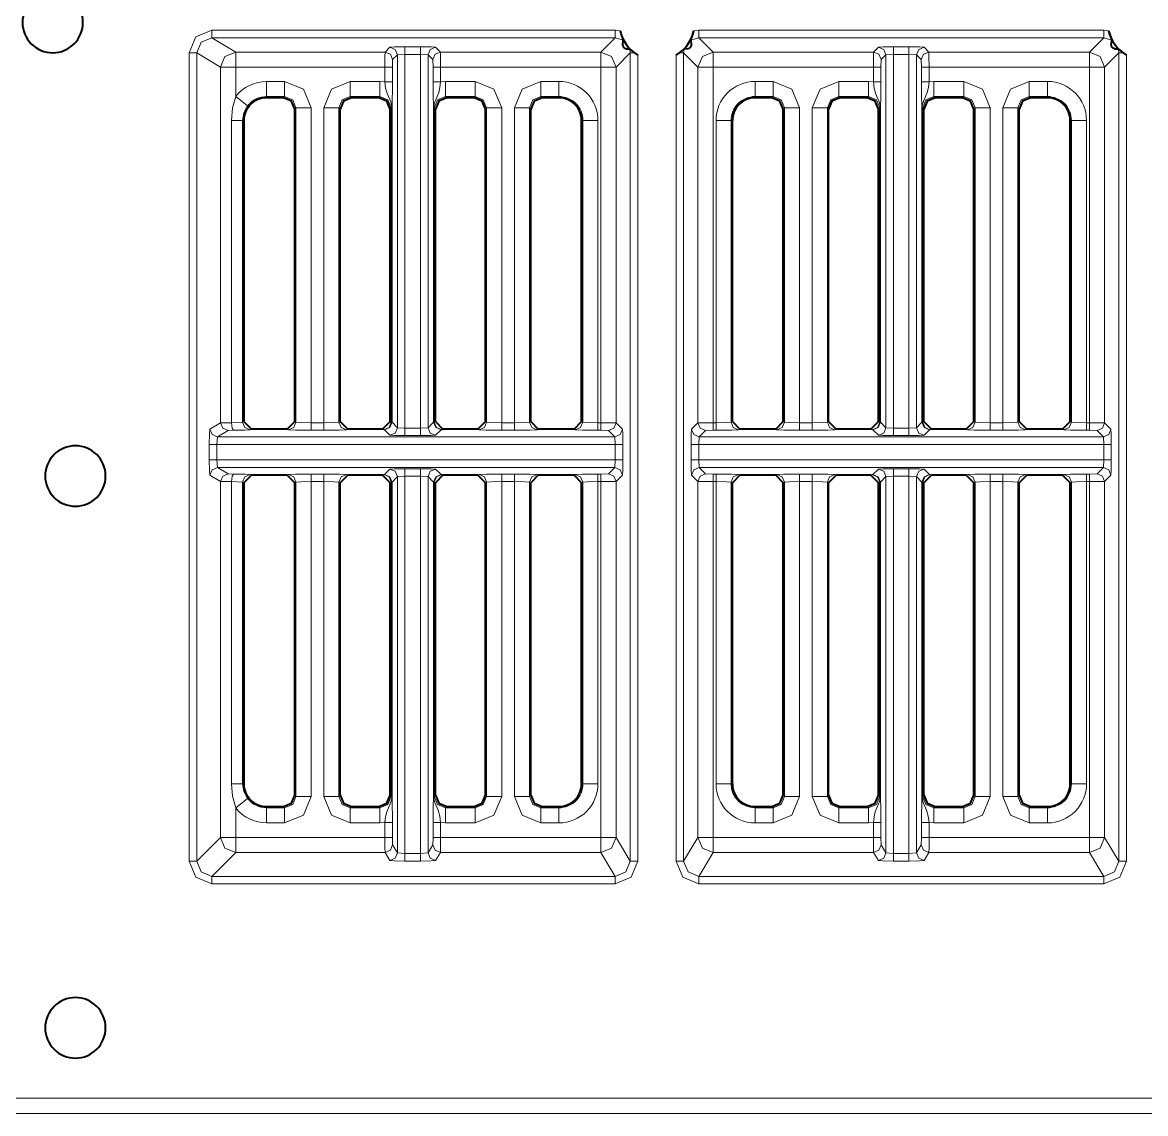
# Model space of a CAD drawing. Header units: millimetres. Extents: x 0 to 2941, y -405 to 1422.
# Drawn here: x 836.1 to 910.3, y 126 to 198.2 of the extents above; entities that cross this region are included whole.
import ezdxf

# ---------------------------------------------------------------- set-up
doc = ezdxf.new("R2010")
doc.units = ezdxf.units.MM
doc.layers.add('FINE', color=9, linetype='Continuous')
doc.layers.add('OUTLINE', color=7, linetype='Continuous')

msp = doc.modelspace()

# ---------------------------------------------------------------- linework, layer by layer
at = {"layer": 'FINE', "lineweight": 9}
for p, q in [((848.589, 197.678), (875.254, 197.678)), ((875.254, 197.678), (875.577, 197.642)), ((880.456, 197.642), (880.779, 197.678)), ((880.779, 197.678), (907.554, 197.678)), ((907.554, 197.678), (907.877, 197.642)), ((848.589, 197.178), (850.163, 196.234)), ((875.793, 197.02), (875.254, 197.178)), ((880.779, 197.178), (880.24, 197.02)), ((908.093, 197.02), (907.554, 197.178)), ((847.089, 142.71), (847.089, 196.179)), ((847.589, 196.179), (847.589, 142.71)), ((849.163, 195.234), (847.589, 196.179)), ((850.163, 196.234), (860.041, 196.234)), ((860.041, 196.234), (860.356, 196.549)), ((861.356, 196.075), (860.856, 196.049)), ((861.356, 196.575), (862.382, 196.575)), ((861.356, 196.075), (861.356, 171.36)), ((862.382, 196.075), (861.356, 196.075)), ((862.382, 171.36), (862.382, 196.075)), ((862.882, 196.049), (862.382, 196.075)), ((876.254, 196.178), (875.31, 195.234)), ((876.254, 196.178), (876.221, 196.433)), ((876.254, 142.712), (876.254, 196.178)), ((879.28, 142.712), (879.28, 196.033)), ((879.813, 196.433), (879.779, 196.178)), ((879.779, 196.178), (879.779, 142.712)), ((880.723, 195.234), (879.779, 196.178)), ((881.723, 196.234), (892.336, 196.234)), ((892.336, 196.234), (892.651, 196.549)), ((893.151, 196.049), (892.836, 195.734)), ((893.651, 196.075), (893.151, 196.049)), ((893.151, 171.385), (893.151, 196.049)), ((893.651, 196.575), (894.677, 196.575)), ((893.651, 196.075), (893.651, 171.36)), ((894.677, 196.075), (893.651, 196.075)), ((894.677, 171.36), (894.677, 196.075)), ((895.176, 196.049), (894.677, 196.075)), ((895.176, 196.049), (895.176, 171.385)), ((895.492, 195.734), (895.176, 196.049)), ((908.554, 196.178), (907.61, 195.234)), ((908.554, 196.178), (908.521, 196.433)), ((908.554, 142.712), (908.554, 196.178)), ((909.053, 196.033), (909.053, 142.712)), ((860.541, 195.734), (860.528, 195.234)), ((892.836, 195.734), (892.823, 195.234)), ((895.504, 195.234), (895.492, 195.734)), ((860.528, 195.234), (860.528, 194.258)), ((863.21, 194.258), (863.21, 195.234)), ((874.31, 195.234), (863.709, 195.234)), ((863.709, 195.234), (863.709, 194.258)), ((874.31, 171.714), (874.31, 195.234)), ((875.31, 195.234), (875.31, 171.701)), ((881.723, 195.234), (881.723, 171.714)), ((892.323, 195.234), (881.723, 195.234)), ((892.323, 194.258), (892.323, 195.234)), ((892.823, 195.234), (892.823, 194.258)), ((895.504, 194.258), (895.504, 195.234)), ((907.61, 195.234), (907.61, 171.701)), ((852.204, 194.289), (853.401, 194.289)), ((857.736, 194.289), (859.701, 194.289)), ((859.701, 194.289), (860.028, 194.258)), ((863.709, 194.258), (864.036, 194.289)), ((864.036, 194.289), (866.001, 194.289)), ((870.336, 194.289), (871.535, 194.289)), ((884.499, 194.289), (885.696, 194.289)), ((890.031, 194.289), (891.996, 194.289)), ((891.996, 194.289), (892.323, 194.258)), ((896.004, 194.258), (896.331, 194.289)), ((902.631, 194.289), (903.835, 194.289)), ((852.204, 193.29), (852.204, 193.208)), ((859.701, 193.29), (857.736, 193.29)), ((857.736, 193.29), (857.818, 193.208)), ((859.62, 193.208), (859.701, 193.29)), ((864.036, 193.29), (864.118, 193.208)), ((866.001, 193.29), (864.036, 193.29)), ((865.92, 193.208), (866.001, 193.29)), ((870.336, 193.29), (870.418, 193.208)), ((890.031, 193.29), (890.113, 193.208)), ((891.996, 193.29), (890.031, 193.29)), ((891.915, 193.208), (891.996, 193.29)), ((898.296, 193.29), (896.331, 193.29)), ((896.331, 193.29), (896.412, 193.208)), ((898.215, 193.208), (898.296, 193.29)), ((903.835, 193.29), (902.631, 193.29)), ((902.631, 193.29), (902.712, 193.208)), ((903.835, 193.208), (903.835, 193.29)), ((854.15, 192.541), (854.069, 192.46)), ((854.15, 171.751), (854.15, 192.541)), ((855.989, 171.714), (855.989, 192.541)), ((856.987, 192.541), (856.987, 171.751)), ((857.069, 192.46), (856.987, 192.541)), ((860.45, 192.541), (860.369, 192.46)), ((860.45, 171.751), (860.45, 192.541)), ((860.482, 171.743), (860.482, 192.541)), ((863.255, 192.541), (863.255, 171.743)), ((863.287, 192.541), (863.287, 171.751)), ((863.369, 192.46), (863.287, 192.541)), ((867.749, 192.541), (867.749, 171.714)), ((868.589, 171.714), (868.589, 192.541)), ((869.669, 192.46), (869.588, 192.541)), ((886.445, 192.541), (886.364, 192.46)), ((886.445, 171.751), (886.445, 192.541)), ((887.444, 192.541), (887.444, 171.714)), ((889.364, 192.46), (889.282, 192.541)), ((892.777, 171.743), (892.777, 192.541)), ((892.794, 192.541), (892.794, 171.743)), ((895.55, 192.541), (895.55, 171.743)), ((895.664, 192.46), (895.582, 192.541)), ((899.045, 192.541), (898.964, 192.46)), ((900.043, 192.541), (900.043, 171.714)), ((901.882, 192.541), (901.882, 171.751)), ((901.964, 192.46), (901.882, 192.541)), ((849.891, 171.713), (849.891, 191.708)), ((850.619, 191.708), (850.619, 171.749)), ((850.704, 191.708), (850.619, 191.708)), ((873.116, 191.708), (873.035, 191.708)), ((873.116, 171.751), (873.116, 191.708)), ((874.115, 191.708), (874.115, 171.714)), ((881.919, 171.714), (881.919, 191.708)), ((882.917, 191.708), (882.917, 171.751)), ((882.999, 191.708), (882.917, 191.708)), ((905.416, 191.708), (905.335, 191.708)), ((905.416, 171.751), (905.416, 191.708)), ((849.163, 171.701), (849.891, 171.713)), ((849.891, 171.713), (850.619, 171.749)), ((850.619, 171.749), (850.704, 171.791)), ((854.069, 171.791), (854.15, 171.751)), ((856.987, 171.751), (857.069, 171.791)), ((860.369, 171.791), (860.45, 171.751)), ((860.45, 171.751), (860.482, 171.743)), ((863.255, 171.743), (863.287, 171.751)), ((863.287, 171.751), (863.369, 171.791)), ((867.749, 171.714), (868.589, 171.714)), ((873.035, 171.791), (873.116, 171.751)), ((874.115, 171.714), (874.31, 171.714)), ((875.31, 171.701), (875.73, 171.281)), ((881.723, 171.714), (881.919, 171.714)), ((882.917, 171.751), (882.999, 171.791)), ((886.364, 171.791), (886.445, 171.751)), ((887.444, 171.714), (888.284, 171.714)), ((892.745, 171.751), (892.777, 171.743)), ((892.794, 171.743), (893.151, 171.385)), ((895.55, 171.743), (895.582, 171.751)), ((901.882, 171.751), (901.964, 171.791)), ((905.335, 171.791), (905.416, 171.751)), ((907.61, 171.701), (908.03, 171.281)), ((848.962, 170.781), (848.92, 170.281)), ((849.663, 171.201), (848.962, 170.781)), ((850.027, 171.213), (849.663, 171.201)), ((853.651, 171.251), (853.569, 171.292)), ((855.989, 171.214), (855.149, 171.214)), ((857.569, 171.292), (857.487, 171.251)), ((859.951, 171.251), (859.869, 171.292)), ((859.999, 171.243), (859.951, 171.251)), ((860.856, 171.385), (861.356, 171.36)), ((861.356, 171.36), (862.382, 171.36)), ((862.382, 170.86), (861.356, 170.86)), ((862.382, 171.36), (862.882, 171.385)), ((863.739, 171.243), (863.381, 170.886)), ((863.787, 171.251), (863.739, 171.243)), ((863.869, 171.292), (863.787, 171.251)), ((866.251, 171.251), (866.169, 171.292)), ((868.589, 171.214), (867.749, 171.214)), ((870.169, 171.292), (870.087, 171.251)), ((872.617, 171.251), (872.535, 171.292)), ((874.31, 171.214), (874.115, 171.214)), ((874.81, 171.201), (874.31, 171.214)), ((875.255, 170.281), (875.23, 170.781)), ((880.803, 170.781), (880.778, 170.281)), ((881.723, 171.214), (881.223, 171.201)), ((881.919, 171.214), (881.723, 171.214)), ((883.498, 171.292), (883.416, 171.251)), ((885.946, 171.251), (885.864, 171.292)), ((888.284, 171.214), (887.444, 171.214)), ((889.864, 171.292), (889.781, 171.251)), ((892.246, 171.251), (892.164, 171.292)), ((892.294, 171.243), (892.246, 171.251)), ((892.651, 170.886), (892.294, 171.243)), ((893.151, 171.385), (893.651, 171.36)), ((893.651, 171.36), (894.677, 171.36)), ((894.677, 170.86), (893.651, 170.86)), ((894.677, 171.36), (895.176, 171.385)), ((896.033, 171.243), (895.676, 170.886)), ((896.082, 171.251), (896.033, 171.243)), ((896.164, 171.292), (896.082, 171.251)), ((898.546, 171.251), (898.463, 171.292)), ((900.884, 171.214), (900.043, 171.214)), ((902.464, 171.292), (902.381, 171.251)), ((904.917, 171.251), (904.835, 171.292)), ((906.61, 171.214), (906.415, 171.214)), ((907.11, 171.201), (906.61, 171.214)), ((907.556, 170.281), (907.53, 170.781)), ((848.42, 169.255), (848.42, 170.281)), ((875.755, 170.281), (875.755, 169.255)), ((880.278, 169.255), (880.278, 170.281)), ((907.556, 170.281), (880.778, 170.281)), ((880.778, 170.281), (880.778, 169.255)), ((907.556, 169.255), (907.556, 170.281)), ((908.055, 170.281), (908.055, 169.255)), ((848.92, 169.255), (848.962, 168.755)), ((848.962, 168.755), (849.663, 168.335)), ((875.23, 168.755), (848.962, 168.755)), ((859.999, 168.293), (860.356, 168.651)), ((861.356, 168.676), (862.382, 168.676)), ((863.381, 168.651), (863.739, 168.293)), ((874.81, 168.335), (875.23, 168.755)), ((875.23, 168.755), (875.255, 169.255)), ((880.778, 169.255), (907.556, 169.255)), ((880.778, 169.255), (880.803, 168.755)), ((907.53, 168.755), (880.803, 168.755)), ((880.803, 168.755), (881.223, 168.335)), ((892.294, 168.293), (892.651, 168.651)), ((907.11, 168.335), (907.53, 168.755)), ((907.53, 168.755), (907.556, 169.255)), ((849.163, 167.835), (848.463, 168.256)), ((849.891, 167.823), (849.163, 167.835)), ((849.163, 144.285), (849.163, 167.835)), ((849.663, 168.335), (850.027, 168.323)), ((850.619, 167.788), (849.891, 167.823)), ((849.891, 147.828), (849.891, 167.823)), ((851.118, 168.287), (851.204, 168.244)), ((853.569, 168.244), (853.651, 168.285)), ((855.149, 168.323), (855.989, 168.323)), ((855.989, 167.823), (855.149, 167.823)), ((855.149, 167.823), (855.149, 146.995)), ((855.989, 146.995), (855.989, 167.823)), ((857.487, 168.285), (857.569, 168.244)), ((859.869, 168.244), (859.951, 168.285)), ((859.951, 168.285), (859.999, 168.293)), ((861.356, 168.176), (860.856, 168.151)), ((862.882, 168.151), (862.382, 168.176)), ((863.239, 167.794), (862.882, 168.151)), ((862.882, 168.151), (862.882, 143.259)), ((863.739, 168.293), (863.787, 168.285)), ((863.787, 168.285), (863.869, 168.244)), ((866.169, 168.244), (866.251, 168.285)), ((868.589, 167.823), (867.749, 167.823)), ((867.749, 167.823), (867.749, 146.995)), ((868.589, 146.995), (868.589, 167.823)), ((874.115, 167.823), (874.115, 147.828)), ((874.31, 168.323), (874.81, 168.335)), ((875.73, 168.256), (875.31, 167.835)), ((875.31, 167.835), (875.31, 144.285)), ((880.723, 167.835), (880.303, 168.256)), ((880.723, 144.285), (880.723, 167.835)), ((881.223, 168.335), (881.723, 168.323)), ((881.723, 168.323), (881.919, 168.323)), ((881.919, 167.823), (881.723, 167.823)), ((881.723, 167.823), (881.723, 144.285)), ((881.919, 147.828), (881.919, 167.823)), ((883.416, 168.285), (883.498, 168.244)), ((885.864, 168.244), (885.946, 168.285)), ((887.444, 168.323), (888.284, 168.323)), ((887.444, 167.823), (887.444, 146.995)), ((888.284, 167.823), (887.444, 167.823)), ((888.284, 146.995), (888.284, 167.823)), ((889.781, 168.285), (889.864, 168.244)), ((892.164, 168.244), (892.246, 168.285)), ((892.246, 168.285), (892.294, 168.293)), ((893.651, 168.176), (893.151, 168.151)), ((893.651, 168.176), (893.651, 143.217)), ((895.176, 168.151), (894.677, 168.176)), ((895.533, 167.794), (895.176, 168.151)), ((896.033, 168.293), (896.082, 168.285)), ((896.082, 168.285), (896.164, 168.244)), ((898.463, 168.244), (898.546, 168.285)), ((900.043, 168.323), (900.884, 168.323)), ((900.043, 167.823), (900.043, 146.995)), ((900.884, 167.823), (900.043, 167.823)), ((900.884, 146.995), (900.884, 167.823)), ((902.381, 168.285), (902.464, 168.244)), ((904.835, 168.244), (904.917, 168.285)), ((906.415, 168.323), (906.61, 168.323)), ((906.415, 167.823), (906.415, 147.828)), ((906.61, 167.823), (906.415, 167.823)), ((906.61, 168.323), (907.11, 168.335)), ((906.61, 144.285), (906.61, 167.823)), ((908.03, 168.256), (907.61, 167.835)), ((907.61, 167.835), (907.61, 144.285)), ((850.619, 167.788), (850.619, 147.828)), ((850.704, 167.745), (850.619, 167.788)), ((860.45, 167.785), (860.369, 167.745)), ((860.482, 167.794), (860.45, 167.785)), ((860.482, 146.995), (860.482, 167.794)), ((863.239, 146.995), (863.239, 167.794)), ((866.75, 167.785), (866.669, 167.745)), ((866.75, 146.995), (866.75, 167.785)), ((873.116, 167.785), (873.035, 167.745)), ((873.116, 147.828), (873.116, 167.785)), ((882.917, 167.785), (882.917, 147.828)), ((882.999, 167.745), (882.917, 167.785)), ((886.445, 167.785), (886.364, 167.745)), ((886.445, 146.995), (886.445, 167.785)), ((889.364, 167.745), (889.282, 167.785)), ((889.282, 167.785), (889.282, 146.995)), ((892.745, 167.785), (892.664, 167.745)), ((892.777, 167.794), (892.745, 167.785)), ((892.745, 146.995), (892.745, 167.785)), ((892.777, 146.995), (892.777, 167.794)), ((892.794, 167.794), (892.794, 146.995)), ((895.533, 146.995), (895.533, 167.794)), ((895.55, 167.794), (895.55, 146.995)), ((895.582, 167.785), (895.55, 167.794)), ((905.416, 167.785), (905.335, 167.745)), ((905.416, 147.828), (905.416, 167.785)), ((850.619, 147.828), (850.704, 147.828)), ((873.035, 147.828), (873.116, 147.828)), ((882.917, 147.828), (882.999, 147.828)), ((905.335, 147.828), (905.416, 147.828)), ((854.069, 147.077), (854.15, 146.995)), ((863.287, 146.995), (863.369, 147.077)), ((866.669, 147.077), (866.75, 146.995)), ((869.588, 146.995), (869.669, 147.077)), ((886.364, 147.077), (886.445, 146.995)), ((889.282, 146.995), (889.364, 147.077)), ((892.664, 147.077), (892.745, 146.995)), ((895.582, 146.995), (895.664, 147.077)), ((898.964, 147.077), (899.045, 146.995)), ((852.204, 146.328), (852.204, 146.246)), ((853.401, 146.246), (853.32, 146.328)), ((871.535, 146.246), (871.535, 146.328)), ((890.113, 146.328), (890.031, 146.246)), ((891.996, 146.246), (891.915, 146.328)), ((896.412, 146.328), (896.331, 146.246)), ((898.296, 146.246), (898.215, 146.328)), ((903.835, 146.246), (903.835, 146.328)), ((852.204, 146.246), (853.401, 146.246)), ((890.031, 146.246), (891.996, 146.246)), ((896.331, 146.246), (898.296, 146.246)), ((853.401, 145.248), (852.204, 145.248)), ((859.701, 145.248), (857.736, 145.248)), ((860.028, 145.278), (859.701, 145.248)), ((860.528, 145.278), (860.528, 144.285)), ((863.21, 144.285), (863.21, 145.278)), ((863.709, 145.278), (863.709, 144.285)), ((864.036, 145.248), (863.709, 145.278)), ((866.001, 145.248), (864.036, 145.248)), ((871.535, 145.248), (870.336, 145.248)), ((885.696, 145.248), (884.499, 145.248)), ((891.996, 145.248), (890.031, 145.248)), ((892.323, 145.278), (891.996, 145.248)), ((892.823, 145.278), (892.823, 144.285)), ((895.504, 144.285), (895.504, 145.278)), ((896.331, 145.248), (896.004, 145.278)), ((898.296, 145.248), (896.331, 145.248)), ((903.835, 145.248), (902.631, 145.248)), ((847.589, 142.71), (849.163, 144.285)), ((860.528, 144.285), (860.541, 143.786)), ((863.197, 143.786), (863.21, 144.285)), ((863.709, 144.285), (874.31, 144.285)), ((875.31, 144.285), (876.254, 142.712)), ((879.779, 142.712), (880.723, 144.285)), ((892.823, 144.285), (892.835, 143.786)), ((895.492, 143.786), (895.504, 144.285)), ((907.61, 144.285), (908.554, 142.712)), ((860.541, 143.786), (860.856, 143.259)), ((862.882, 143.259), (863.197, 143.786)), ((892.835, 143.786), (893.151, 143.259)), ((850.163, 143.286), (848.588, 141.711)), ((860.041, 143.286), (850.163, 143.286)), ((860.356, 142.76), (860.041, 143.286)), ((860.856, 143.259), (861.356, 143.217)), ((862.382, 142.717), (861.356, 142.717)), ((875.255, 141.711), (874.31, 143.286)), ((881.723, 143.286), (880.779, 141.711)), ((892.335, 143.286), (881.723, 143.286)), ((892.651, 142.76), (892.335, 143.286)), ((893.151, 143.259), (893.651, 143.217)), ((893.651, 143.217), (894.677, 143.217)), ((894.677, 142.717), (893.651, 142.717)), ((894.677, 143.217), (895.176, 143.259)), ((895.992, 143.286), (895.676, 142.76)), ((906.61, 143.286), (895.992, 143.286)), ((907.555, 141.711), (906.61, 143.286)), ((848.588, 141.711), (875.255, 141.711)), ((875.255, 141.212), (848.588, 141.212)), ((880.779, 141.711), (907.555, 141.711)), ((907.555, 141.212), (880.779, 141.212)), ((711.593, 127.031), (1261.567, 127.031))]:
    msp.add_line(p, q, dxfattribs=at)
for points in [[(847.089, 196.179), (847.529, 197.239), (848.589, 197.678)], [(848.589, 197.678), (848.589, 197.329), (848.589, 197.178)], [(875.254, 197.678), (875.254, 197.329), (875.254, 197.178)], [(880.779, 197.178), (880.779, 197.329), (880.779, 197.678)], [(907.554, 197.178), (907.554, 197.329), (907.554, 197.678)], [(848.589, 197.178), (847.882, 196.885), (847.589, 196.179)], [(874.31, 196.234), (875.254, 197.178), (848.589, 197.178)], [(895.676, 196.549), (895.991, 196.234), (906.61, 196.234), (907.554, 197.178), (880.779, 197.178), (881.723, 196.234)], [(847.089, 196.179), (847.435, 196.179), (847.589, 196.179)], [(849.163, 195.234), (849.457, 195.941), (850.163, 196.234)], [(850.163, 196.234), (850.163, 195.932), (850.163, 195.234)], [(860.028, 195.234), (860.032, 195.932), (860.041, 196.234)], [(860.541, 195.734), (860.394, 196.087), (860.041, 196.234)], [(860.356, 196.549), (860.658, 196.567), (861.356, 196.575)], [(860.856, 196.049), (860.71, 196.403), (860.356, 196.549)], [(860.499, 192.541), (860.499, 171.743), (860.856, 171.385), (860.856, 196.049), (860.541, 195.734)], [(861.356, 196.075), (861.356, 196.424), (861.356, 196.575)], [(862.382, 196.075), (862.382, 196.424), (862.382, 196.575)], [(862.382, 196.575), (863.08, 196.567), (863.381, 196.549)], [(862.882, 196.049), (863.028, 196.403), (863.381, 196.549)], [(862.882, 196.049), (862.882, 171.385), (863.239, 171.743), (863.239, 192.541)], [(863.21, 195.234), (863.197, 195.734), (862.882, 196.049)], [(863.197, 195.734), (863.343, 196.087), (863.697, 196.234)], [(863.381, 196.549), (863.697, 196.234), (874.31, 196.234)], [(863.697, 196.234), (863.706, 195.932), (863.709, 195.234)], [(874.31, 196.234), (874.31, 195.932), (874.31, 195.234)], [(874.31, 196.234), (875.017, 195.941), (875.31, 195.234)], [(876.753, 196.033), (876.753, 142.712), (876.315, 141.651), (875.255, 141.212)], [(876.254, 196.178), (876.332, 196.178), (876.531, 196.178)], [(879.502, 196.178), (879.701, 196.178), (879.779, 196.178)], [(880.723, 195.234), (881.016, 195.941), (881.723, 196.234)], [(881.723, 195.234), (881.723, 195.932), (881.723, 196.234)], [(892.323, 195.234), (892.327, 195.932), (892.336, 196.234)], [(892.836, 195.734), (892.689, 196.087), (892.336, 196.234)], [(892.651, 196.549), (892.953, 196.567), (893.651, 196.575)], [(893.151, 196.049), (893.004, 196.403), (892.651, 196.549)], [(893.651, 196.075), (893.651, 196.424), (893.651, 196.575)], [(894.677, 196.075), (894.677, 196.424), (894.677, 196.575)], [(894.677, 196.575), (895.374, 196.567), (895.676, 196.549)], [(895.176, 196.049), (895.323, 196.403), (895.676, 196.549)], [(895.492, 195.734), (895.638, 196.087), (895.991, 196.234)], [(895.991, 196.234), (896, 195.932), (896.004, 195.234)], [(906.61, 196.234), (907.317, 195.941), (907.61, 195.234)], [(906.61, 195.234), (906.61, 195.932), (906.61, 196.234)], [(908.554, 196.178), (908.632, 196.178), (908.831, 196.178)], [(848.463, 171.281), (849.163, 171.701), (849.163, 195.234)], [(849.163, 195.234), (849.471, 195.234), (850.163, 195.234)], [(860.028, 194.258), (860.028, 195.234), (850.163, 195.234), (850.163, 193.286)], [(860.528, 195.234), (860.377, 195.234), (860.028, 195.234)], [(863.21, 195.234), (863.361, 195.234), (863.709, 195.234)], [(874.31, 195.234), (875.008, 195.234), (875.31, 195.234)], [(880.303, 171.281), (880.723, 171.701), (880.723, 195.234)], [(880.723, 195.234), (881.025, 195.234), (881.723, 195.234)], [(892.823, 195.234), (892.672, 195.234), (892.323, 195.234)], [(895.504, 195.234), (895.655, 195.234), (896.004, 195.234)], [(906.61, 195.234), (896.004, 195.234), (896.004, 194.258)], [(906.415, 191.708), (906.415, 171.714), (906.61, 171.714), (906.61, 195.234)], [(906.61, 195.234), (907.308, 195.234), (907.61, 195.234)], [(852.204, 194.289), (852.204, 193.6), (852.204, 193.29)], [(853.401, 193.29), (853.401, 193.6), (853.401, 194.289)], [(853.401, 194.289), (854.637, 193.777), (855.149, 192.541)], [(855.989, 192.541), (856.5, 193.777), (857.736, 194.289)], [(857.736, 194.289), (857.736, 193.6), (857.736, 193.29)], [(859.701, 194.289), (859.701, 193.6), (859.701, 193.29)], [(860.528, 194.258), (860.377, 194.258), (860.028, 194.258)], [(860.482, 192.541), (860.48, 192.611), (860.471, 192.698), (860.411, 192.937), (860.19, 193.437), (860.078, 193.851), (860.028, 194.258)], [(860.528, 194.258), (860.525, 193.666), (860.516, 193.118), (860.503, 192.71), (860.5, 192.602), (860.499, 192.568), (860.499, 192.541)], [(863.21, 194.258), (863.361, 194.258), (863.709, 194.258)], [(863.239, 192.541), (863.239, 192.554), (863.238, 192.581), (863.237, 192.64), (863.236, 192.689), (863.233, 192.763), (863.219, 193.257), (863.212, 193.728), (863.21, 194.258)], [(863.709, 194.258), (863.666, 193.894), (863.589, 193.551), (863.364, 193.033), (863.313, 192.896), (863.284, 192.789), (863.26, 192.644), (863.256, 192.574), (863.255, 192.541)], [(864.036, 194.289), (864.036, 193.6), (864.036, 193.29)], [(866.001, 194.289), (866.001, 193.6), (866.001, 193.29)], [(866.001, 194.289), (867.237, 193.777), (867.749, 192.541)], [(868.589, 192.541), (869.1, 193.777), (870.336, 194.289)], [(870.336, 193.29), (870.336, 193.6), (870.336, 194.289)], [(871.535, 193.29), (871.535, 193.6), (871.535, 194.289)], [(884.499, 193.29), (884.499, 193.6), (884.499, 194.289)], [(885.696, 194.289), (885.696, 193.6), (885.696, 193.29)], [(885.696, 194.289), (886.932, 193.777), (887.444, 192.541)], [(888.284, 171.714), (888.284, 192.541), (888.795, 193.777), (890.031, 194.289)], [(890.031, 194.289), (890.031, 193.6), (890.031, 193.29)], [(891.996, 194.289), (891.996, 193.6), (891.996, 193.29)], [(892.823, 194.258), (892.672, 194.258), (892.323, 194.258)], [(892.777, 192.541), (892.775, 192.611), (892.766, 192.698), (892.706, 192.937), (892.484, 193.437), (892.373, 193.851), (892.323, 194.258)], [(892.823, 194.258), (892.82, 193.666), (892.81, 193.118), (892.797, 192.71), (892.794, 192.602), (892.794, 192.568), (892.794, 192.541)], [(895.504, 194.258), (895.655, 194.258), (896.004, 194.258)], [(895.533, 192.541), (895.533, 192.554), (895.533, 192.581), (895.532, 192.64), (895.53, 192.689), (895.528, 192.763), (895.514, 193.257), (895.507, 193.728), (895.504, 194.258)], [(896.004, 194.258), (895.961, 193.894), (895.883, 193.551), (895.658, 193.033), (895.607, 192.896), (895.578, 192.789), (895.555, 192.644), (895.551, 192.574), (895.55, 192.541)], [(896.331, 194.289), (896.331, 193.6), (896.331, 193.29)], [(896.331, 194.289), (898.296, 194.289), (899.532, 193.777), (900.043, 192.541)], [(898.296, 194.289), (898.296, 193.6), (898.296, 193.29)], [(900.884, 192.541), (901.395, 193.777), (902.631, 194.289)], [(902.631, 193.29), (902.631, 193.6), (902.631, 194.289)], [(903.835, 193.29), (903.835, 193.6), (903.835, 194.289)], [(849.891, 191.708), (849.962, 192.544), (850.163, 193.286)], [(850.163, 193.286), (850.707, 192.865), (850.953, 192.676)], [(853.32, 193.208), (853.401, 193.29), (852.204, 193.29)], [(854.15, 192.541), (853.932, 193.072), (853.401, 193.29)], [(857.736, 193.29), (857.206, 193.072), (856.987, 192.541)], [(860.45, 192.541), (860.232, 193.072), (859.701, 193.29)], [(864.036, 193.29), (863.506, 193.072), (863.287, 192.541)], [(866.75, 192.541), (866.532, 193.072), (866.001, 193.29)], [(870.336, 193.29), (869.806, 193.072), (869.588, 192.541)], [(871.535, 193.208), (871.535, 193.29), (870.336, 193.29)], [(885.615, 193.208), (885.696, 193.29), (884.499, 193.29), (884.499, 193.208)], [(886.445, 192.541), (886.227, 193.072), (885.696, 193.29)], [(890.031, 193.29), (889.5, 193.072), (889.282, 192.541)], [(892.745, 192.541), (892.527, 193.072), (891.996, 193.29)], [(896.331, 193.29), (895.8, 193.072), (895.582, 192.541)], [(899.045, 192.541), (898.827, 193.072), (898.296, 193.29)], [(902.631, 193.29), (902.1, 193.072), (901.882, 192.541)], [(854.15, 192.541), (854.461, 192.541), (855.149, 192.541)], [(855.149, 192.541), (855.149, 171.714), (855.989, 171.714)], [(856.987, 192.541), (856.677, 192.541), (855.989, 192.541)], [(860.482, 192.541), (860.461, 192.541), (860.45, 192.541)], [(860.499, 192.541), (860.494, 192.541), (860.482, 192.541)], [(863.239, 192.541), (863.244, 192.541), (863.255, 192.541)], [(863.287, 192.541), (863.277, 192.541), (863.255, 192.541)], [(866.669, 171.791), (866.75, 171.751), (866.75, 192.541), (866.669, 192.46)], [(867.749, 192.541), (867.06, 192.541), (866.75, 192.541)], [(869.588, 192.541), (869.277, 192.541), (868.589, 192.541)], [(869.588, 192.541), (869.588, 171.751), (869.669, 171.791)], [(887.444, 192.541), (886.755, 192.541), (886.445, 192.541)], [(889.282, 192.541), (888.972, 192.541), (888.284, 192.541)], [(889.282, 192.541), (889.282, 171.751), (889.364, 171.791)], [(892.664, 171.791), (892.745, 171.751), (892.745, 192.541), (892.664, 192.46)], [(892.777, 192.541), (892.756, 192.541), (892.745, 192.541)], [(892.794, 192.541), (892.789, 192.541), (892.777, 192.541)], [(895.176, 171.385), (895.533, 171.743), (895.533, 192.541)], [(895.533, 192.541), (895.538, 192.541), (895.55, 192.541)], [(895.582, 192.541), (895.571, 192.541), (895.55, 192.541)], [(895.582, 192.541), (895.582, 171.751), (895.664, 171.791)], [(898.964, 171.791), (899.045, 171.751), (899.045, 192.541)], [(900.043, 192.541), (899.355, 192.541), (899.045, 192.541)], [(900.043, 171.714), (900.884, 171.714), (900.884, 192.541)], [(901.882, 192.541), (901.572, 192.541), (900.884, 192.541)], [(849.891, 191.708), (850.401, 191.708), (850.619, 191.708)], [(874.115, 191.708), (873.426, 191.708), (873.116, 191.708)], [(882.917, 191.708), (882.607, 191.708), (881.919, 191.708)], [(905.416, 191.708), (905.726, 191.708), (906.415, 191.708)], [(849.663, 171.201), (849.31, 171.348), (849.163, 171.701)], [(850.027, 171.213), (849.932, 171.364), (849.891, 171.713)], [(851.118, 171.249), (850.765, 171.396), (850.619, 171.749)], [(853.651, 171.251), (854.004, 171.397), (854.15, 171.751)], [(854.15, 171.751), (854.461, 171.724), (855.149, 171.714)], [(855.149, 171.214), (855.149, 171.364), (855.149, 171.714)], [(855.989, 171.714), (856.677, 171.724), (856.987, 171.751)], [(855.989, 171.214), (855.989, 171.364), (855.989, 171.714)], [(857.487, 171.251), (857.134, 171.397), (856.987, 171.751)], [(860.45, 171.751), (860.304, 171.397), (859.951, 171.251)], [(860.482, 171.743), (860.34, 171.39), (859.999, 171.243)], [(860.499, 171.743), (860.352, 171.389), (859.999, 171.243)], [(860.482, 171.743), (860.494, 171.743), (860.499, 171.743)], [(863.239, 171.743), (863.385, 171.389), (863.739, 171.243)], [(863.239, 171.743), (863.244, 171.743), (863.255, 171.743)], [(863.255, 171.743), (863.398, 171.39), (863.739, 171.243)], [(863.287, 171.751), (863.434, 171.397), (863.787, 171.251)], [(866.251, 171.251), (866.604, 171.397), (866.75, 171.751)], [(866.75, 171.751), (867.06, 171.724), (867.749, 171.714)], [(867.749, 171.214), (867.749, 171.364), (867.749, 171.714)], [(868.589, 171.714), (869.277, 171.724), (869.588, 171.751)], [(868.589, 171.214), (868.589, 171.364), (868.589, 171.714)], [(870.087, 171.251), (869.734, 171.397), (869.588, 171.751)], [(873.116, 171.751), (872.969, 171.397), (872.617, 171.251)], [(873.116, 171.751), (873.426, 171.724), (874.115, 171.714)], [(874.115, 171.714), (874.115, 171.364), (874.115, 171.214)], [(874.31, 171.214), (874.31, 171.364), (874.31, 171.714)], [(874.31, 171.714), (875.008, 171.71), (875.31, 171.701)], [(874.81, 171.201), (875.163, 171.347), (875.31, 171.701)], [(880.723, 171.701), (881.025, 171.71), (881.723, 171.714)], [(881.223, 171.201), (880.87, 171.347), (880.723, 171.701)], [(881.723, 171.214), (881.723, 171.364), (881.723, 171.714)], [(881.919, 171.714), (882.607, 171.724), (882.917, 171.751)], [(881.919, 171.214), (881.919, 171.364), (881.919, 171.714)], [(883.416, 171.251), (883.064, 171.397), (882.917, 171.751)], [(885.946, 171.251), (886.298, 171.397), (886.445, 171.751)], [(886.445, 171.751), (886.755, 171.724), (887.444, 171.714)], [(887.444, 171.214), (887.444, 171.364), (887.444, 171.714)], [(888.284, 171.714), (888.972, 171.724), (889.282, 171.751)], [(888.284, 171.214), (888.284, 171.364), (888.284, 171.714)], [(889.781, 171.251), (889.429, 171.397), (889.282, 171.751)], [(892.745, 171.751), (892.598, 171.397), (892.246, 171.251)], [(892.777, 171.743), (892.634, 171.39), (892.294, 171.243)], [(892.794, 171.743), (892.647, 171.389), (892.294, 171.243)], [(892.777, 171.743), (892.789, 171.743), (892.794, 171.743)], [(895.533, 171.743), (895.68, 171.389), (896.033, 171.243)], [(895.533, 171.743), (895.538, 171.743), (895.55, 171.743)], [(895.55, 171.743), (895.693, 171.39), (896.033, 171.243)], [(895.582, 171.751), (895.729, 171.397), (896.082, 171.251)], [(899.045, 171.751), (898.898, 171.397), (898.546, 171.251)], [(899.045, 171.751), (899.355, 171.724), (900.043, 171.714)], [(900.043, 171.714), (900.043, 171.364), (900.043, 171.214)], [(900.884, 171.714), (901.572, 171.724), (901.882, 171.751)], [(900.884, 171.714), (900.884, 171.364), (900.884, 171.214)], [(901.882, 171.751), (902.029, 171.397), (902.381, 171.251)], [(905.416, 171.751), (905.27, 171.397), (904.917, 171.251)], [(905.416, 171.751), (905.726, 171.724), (906.415, 171.714)], [(906.415, 171.714), (906.415, 171.364), (906.415, 171.214)], [(906.61, 171.214), (906.61, 171.364), (906.61, 171.714)], [(906.61, 171.714), (907.308, 171.71), (907.61, 171.701)], [(907.11, 171.201), (907.463, 171.347), (907.61, 171.701)], [(848.42, 170.281), (848.433, 170.979), (848.463, 171.281)], [(848.962, 170.781), (848.609, 170.928), (848.463, 171.281)], [(848.962, 170.781), (875.23, 170.781), (874.81, 171.201)], [(851.204, 171.292), (851.118, 171.249), (850.792, 171.226), (850.027, 171.213)], [(855.149, 171.214), (854.116, 171.224), (853.651, 171.251)], [(857.487, 171.251), (857.021, 171.224), (855.989, 171.214)], [(861.356, 170.86), (860.658, 170.867), (860.356, 170.886), (859.999, 171.243)], [(860.856, 171.385), (860.71, 171.032), (860.356, 170.886)], [(861.356, 171.36), (861.356, 171.011), (861.356, 170.86)], [(862.382, 171.36), (862.382, 171.011), (862.382, 170.86)], [(863.381, 170.886), (863.08, 170.867), (862.382, 170.86)], [(862.882, 171.385), (863.028, 171.032), (863.381, 170.886)], [(867.749, 171.214), (866.716, 171.224), (866.251, 171.251)], [(870.087, 171.251), (869.621, 171.224), (868.589, 171.214)], [(874.115, 171.214), (873.082, 171.224), (872.617, 171.251)], [(875.23, 170.781), (875.583, 170.927), (875.73, 171.281)], [(875.73, 171.281), (875.748, 170.979), (875.755, 170.281)], [(880.278, 170.281), (880.285, 170.979), (880.303, 171.281)], [(880.803, 170.781), (880.45, 170.927), (880.303, 171.281)], [(881.223, 171.201), (880.803, 170.781), (907.53, 170.781), (907.11, 171.201)], [(883.416, 171.251), (882.951, 171.224), (881.919, 171.214)], [(887.444, 171.214), (886.411, 171.224), (885.946, 171.251)], [(889.781, 171.251), (889.316, 171.224), (888.284, 171.214)], [(893.151, 171.385), (893.004, 171.032), (892.651, 170.886)], [(893.651, 170.86), (892.953, 170.867), (892.651, 170.886)], [(893.651, 171.36), (893.651, 171.011), (893.651, 170.86)], [(894.677, 171.36), (894.677, 171.011), (894.677, 170.86)], [(895.676, 170.886), (895.374, 170.867), (894.677, 170.86)], [(895.176, 171.385), (895.323, 171.032), (895.676, 170.886)], [(900.043, 171.214), (899.011, 171.224), (898.546, 171.251)], [(902.381, 171.251), (901.916, 171.224), (900.884, 171.214)], [(906.415, 171.214), (905.382, 171.224), (904.917, 171.251)], [(907.53, 170.781), (907.883, 170.927), (908.03, 171.281)], [(908.03, 171.281), (908.048, 170.979), (908.055, 170.281)], [(848.92, 170.281), (848.574, 170.281), (848.42, 170.281)], [(875.255, 170.281), (875.604, 170.281), (875.755, 170.281)], [(880.778, 170.281), (880.429, 170.281), (880.278, 170.281)], [(907.556, 170.281), (907.904, 170.281), (908.055, 170.281)], [(848.92, 169.255), (848.574, 169.255), (848.42, 169.255)], [(848.463, 168.256), (848.433, 168.557), (848.42, 169.255)], [(848.962, 168.755), (848.609, 168.609), (848.463, 168.256)], [(860.356, 168.651), (860.658, 168.669), (861.356, 168.676)], [(860.356, 168.651), (860.71, 168.504), (860.856, 168.151)], [(861.356, 168.676), (861.356, 168.525), (861.356, 168.176)], [(862.382, 168.676), (862.382, 168.525), (862.382, 168.176)], [(862.382, 168.676), (863.08, 168.669), (863.381, 168.651)], [(863.381, 168.651), (863.028, 168.504), (862.882, 168.151)], [(875.23, 168.755), (875.583, 168.609), (875.73, 168.256)], [(875.255, 169.255), (875.604, 169.255), (875.755, 169.255)], [(875.755, 169.255), (875.748, 168.557), (875.73, 168.256)], [(880.778, 169.255), (880.429, 169.255), (880.278, 169.255)], [(880.303, 168.256), (880.285, 168.557), (880.278, 169.255)], [(880.803, 168.755), (880.45, 168.609), (880.303, 168.256)], [(892.651, 168.651), (892.953, 168.669), (893.651, 168.676)], [(892.651, 168.651), (893.004, 168.504), (893.151, 168.151)], [(893.651, 168.676), (893.651, 168.525), (893.651, 168.176)], [(893.651, 168.676), (894.677, 168.676), (895.374, 168.669), (895.676, 168.651), (896.033, 168.293)], [(894.677, 168.676), (894.677, 168.525), (894.677, 168.176)], [(895.676, 168.651), (895.323, 168.504), (895.176, 168.151)], [(907.53, 168.755), (907.883, 168.609), (908.03, 168.256)], [(907.556, 169.255), (907.904, 169.255), (908.055, 169.255)], [(908.055, 169.255), (908.048, 168.557), (908.03, 168.256)], [(849.663, 168.335), (849.31, 168.189), (849.163, 167.835)], [(850.027, 168.323), (849.932, 168.172), (849.891, 167.823)], [(850.027, 168.323), (850.792, 168.31), (851.118, 168.287)], [(851.118, 168.287), (850.765, 168.141), (850.619, 167.788)], [(853.651, 168.285), (854.116, 168.312), (855.149, 168.323)], [(854.15, 167.785), (854.004, 168.139), (853.651, 168.285)], [(855.149, 167.823), (854.461, 167.812), (854.15, 167.785)], [(855.149, 167.823), (855.149, 168.172), (855.149, 168.323)], [(855.989, 167.823), (855.989, 168.172), (855.989, 168.323)], [(855.989, 168.323), (857.021, 168.312), (857.487, 168.285)], [(856.987, 167.785), (856.677, 167.812), (855.989, 167.823)], [(856.987, 167.785), (857.134, 168.139), (857.487, 168.285)], [(859.951, 168.285), (860.304, 168.139), (860.45, 167.785)], [(859.999, 168.293), (860.34, 168.146), (860.482, 167.794)], [(859.999, 168.293), (860.352, 168.147), (860.499, 167.794)], [(860.856, 143.259), (860.856, 168.151), (860.499, 167.794), (860.499, 146.995)], [(862.382, 143.217), (862.382, 168.176), (861.356, 168.176), (861.356, 143.217)], [(863.739, 168.293), (863.385, 168.147), (863.239, 167.794)], [(863.739, 168.293), (863.398, 168.146), (863.255, 167.794)], [(863.787, 168.285), (863.434, 168.139), (863.287, 167.785)], [(866.251, 168.285), (866.716, 168.312), (867.749, 168.323)], [(866.75, 167.785), (866.604, 168.139), (866.251, 168.285)], [(867.749, 167.823), (867.06, 167.812), (866.75, 167.785)], [(867.749, 167.823), (867.749, 168.172), (867.749, 168.323)], [(867.749, 168.323), (868.589, 168.323), (869.621, 168.312), (870.087, 168.285), (870.169, 168.244)], [(868.589, 167.823), (868.589, 168.172), (868.589, 168.323)], [(869.588, 167.785), (869.277, 167.812), (868.589, 167.823)], [(869.588, 167.785), (869.734, 168.139), (870.087, 168.285)], [(872.535, 168.244), (872.617, 168.285), (873.082, 168.312), (874.115, 168.323), (874.31, 168.323)], [(872.617, 168.285), (872.969, 168.139), (873.116, 167.785)], [(874.115, 167.823), (873.426, 167.812), (873.116, 167.785)], [(874.115, 168.323), (874.115, 168.172), (874.115, 167.823)], [(874.31, 144.285), (874.31, 167.823), (874.115, 167.823)], [(874.31, 168.323), (874.31, 168.172), (874.31, 167.823)], [(875.31, 167.835), (875.008, 167.826), (874.31, 167.823)], [(874.81, 168.335), (875.163, 168.189), (875.31, 167.835)], [(881.223, 168.335), (880.87, 168.189), (880.723, 167.835)], [(881.723, 167.823), (881.025, 167.826), (880.723, 167.835)], [(881.723, 168.323), (881.723, 168.172), (881.723, 167.823)], [(881.919, 167.823), (881.919, 168.172), (881.919, 168.323)], [(881.919, 168.323), (882.951, 168.312), (883.416, 168.285)], [(882.917, 167.785), (882.607, 167.812), (881.919, 167.823)], [(882.917, 167.785), (883.064, 168.139), (883.416, 168.285)], [(885.946, 168.285), (886.411, 168.312), (887.444, 168.323)], [(886.445, 167.785), (886.298, 168.139), (885.946, 168.285)], [(887.444, 167.823), (886.755, 167.812), (886.445, 167.785)], [(887.444, 167.823), (887.444, 168.172), (887.444, 168.323)], [(888.284, 167.823), (888.284, 168.172), (888.284, 168.323)], [(888.284, 168.323), (889.316, 168.312), (889.781, 168.285)], [(889.282, 167.785), (888.972, 167.812), (888.284, 167.823)], [(889.282, 167.785), (889.429, 168.139), (889.781, 168.285)], [(892.246, 168.285), (892.598, 168.139), (892.745, 167.785)], [(892.294, 168.293), (892.634, 168.146), (892.777, 167.794)], [(892.294, 168.293), (892.647, 168.147), (892.794, 167.794)], [(893.151, 143.259), (893.151, 168.151), (892.794, 167.794)], [(894.677, 143.217), (894.677, 168.176), (893.651, 168.176)], [(895.176, 168.151), (895.176, 143.259), (895.492, 143.786)], [(896.033, 168.293), (895.68, 168.147), (895.533, 167.794)], [(896.033, 168.293), (895.693, 168.146), (895.55, 167.794)], [(896.082, 168.285), (895.729, 168.139), (895.582, 167.785)], [(898.546, 168.285), (899.011, 168.312), (900.043, 168.323)], [(898.546, 168.285), (898.898, 168.139), (899.045, 167.785)], [(900.043, 167.823), (899.355, 167.812), (899.045, 167.785)], [(900.043, 167.823), (900.043, 168.172), (900.043, 168.323)], [(900.884, 167.823), (900.884, 168.172), (900.884, 168.323)], [(900.884, 168.323), (901.916, 168.312), (902.381, 168.285)], [(901.882, 167.785), (901.572, 167.812), (900.884, 167.823)], [(901.882, 167.785), (902.029, 168.139), (902.381, 168.285)], [(904.917, 168.285), (905.382, 168.312), (906.415, 168.323)], [(904.917, 168.285), (905.27, 168.139), (905.416, 167.785)], [(906.415, 167.823), (905.726, 167.812), (905.416, 167.785)], [(906.415, 168.323), (906.415, 168.172), (906.415, 167.823)], [(906.61, 168.323), (906.61, 168.172), (906.61, 167.823)], [(907.61, 167.835), (907.308, 167.826), (906.61, 167.823)], [(907.11, 168.335), (907.463, 168.189), (907.61, 167.835)], [(854.15, 146.995), (854.15, 167.785), (854.069, 167.745)], [(857.069, 167.745), (856.987, 167.785), (856.987, 146.995), (857.069, 147.077)], [(860.369, 147.077), (860.45, 146.995), (860.45, 167.785)], [(860.499, 167.794), (860.494, 167.794), (860.482, 167.794)], [(863.255, 167.794), (863.244, 167.794), (863.239, 167.794)], [(863.287, 167.785), (863.255, 167.794), (863.255, 146.995)], [(863.369, 167.745), (863.287, 167.785), (863.287, 146.995)], [(869.669, 167.745), (869.588, 167.785), (869.588, 146.995)], [(892.794, 167.794), (892.789, 167.794), (892.777, 167.794)], [(895.55, 167.794), (895.538, 167.794), (895.533, 167.794)], [(895.664, 167.745), (895.582, 167.785), (895.582, 146.995)], [(899.045, 146.995), (899.045, 167.785), (898.964, 167.745)], [(901.964, 167.745), (901.882, 167.785), (901.882, 146.995), (901.964, 147.077)], [(849.891, 147.828), (850.401, 147.828), (850.619, 147.828)], [(850.163, 146.25), (849.959, 147.007), (849.891, 147.828)], [(850.619, 147.828), (850.702, 147.325), (850.953, 146.86)], [(874.115, 147.828), (873.426, 147.828), (873.116, 147.828)], [(882.917, 147.828), (882.607, 147.828), (881.919, 147.828)], [(906.415, 147.828), (905.726, 147.828), (905.416, 147.828)], [(850.163, 146.25), (850.707, 146.671), (850.953, 146.86)], [(853.401, 146.246), (853.932, 146.464), (854.15, 146.995)], [(855.149, 146.995), (854.637, 145.759), (853.401, 145.248)], [(854.15, 146.995), (854.461, 146.995), (855.149, 146.995)], [(856.987, 146.995), (856.677, 146.995), (855.989, 146.995)], [(857.736, 145.248), (856.5, 145.759), (855.989, 146.995)], [(856.987, 146.995), (857.206, 146.464), (857.736, 146.246)], [(857.818, 146.328), (857.736, 146.246), (859.701, 146.246), (859.62, 146.328)], [(859.701, 146.246), (860.232, 146.464), (860.45, 146.995)], [(860.028, 145.278), (860.071, 145.642), (860.149, 145.985), (860.374, 146.503), (860.425, 146.64), (860.454, 146.747), (860.477, 146.892), (860.482, 146.963), (860.482, 146.995)], [(860.482, 146.995), (860.461, 146.995), (860.45, 146.995)], [(860.482, 146.995), (860.494, 146.995), (860.499, 146.995)], [(860.499, 146.995), (860.499, 146.983), (860.499, 146.956), (860.5, 146.896), (860.502, 146.847), (860.505, 146.773), (860.519, 146.279), (860.526, 145.809), (860.528, 145.278)], [(863.21, 145.278), (863.213, 145.87), (863.222, 146.418), (863.235, 146.826), (863.238, 146.934), (863.239, 146.968), (863.239, 146.995)], [(863.255, 146.995), (863.244, 146.995), (863.239, 146.995)], [(863.255, 146.995), (863.258, 146.925), (863.267, 146.838), (863.327, 146.599), (863.548, 146.099), (863.659, 145.685), (863.709, 145.278)], [(863.287, 146.995), (863.277, 146.995), (863.255, 146.995)], [(863.287, 146.995), (863.506, 146.464), (864.036, 146.246)], [(864.118, 146.328), (864.036, 146.246), (866.001, 146.246), (865.92, 146.328)], [(866.001, 146.246), (866.532, 146.464), (866.75, 146.995)], [(867.749, 146.995), (867.237, 145.759), (866.001, 145.248)], [(867.749, 146.995), (867.06, 146.995), (866.75, 146.995)], [(869.588, 146.995), (869.277, 146.995), (868.589, 146.995)], [(870.336, 145.248), (869.1, 145.759), (868.589, 146.995)], [(869.588, 146.995), (869.806, 146.464), (870.336, 146.246)], [(870.418, 146.328), (870.336, 146.246), (871.535, 146.246)], [(884.499, 146.328), (884.499, 146.246), (885.696, 146.246), (885.615, 146.328)], [(885.696, 146.246), (886.227, 146.464), (886.445, 146.995)], [(887.444, 146.995), (886.932, 145.759), (885.696, 145.248)], [(887.444, 146.995), (886.755, 146.995), (886.445, 146.995)], [(889.282, 146.995), (888.972, 146.995), (888.284, 146.995)], [(890.031, 145.248), (888.795, 145.759), (888.284, 146.995)], [(889.282, 146.995), (889.5, 146.464), (890.031, 146.246)], [(891.996, 146.246), (892.527, 146.464), (892.745, 146.995)], [(892.323, 145.278), (892.366, 145.642), (892.444, 145.985), (892.669, 146.503), (892.72, 146.64), (892.749, 146.747), (892.772, 146.892), (892.777, 146.963), (892.777, 146.995)], [(892.777, 146.995), (892.756, 146.995), (892.745, 146.995)], [(892.777, 146.995), (892.789, 146.995), (892.794, 146.995)], [(892.794, 146.995), (892.794, 146.983), (892.794, 146.956), (892.795, 146.896), (892.797, 146.847), (892.799, 146.773), (892.813, 146.279), (892.82, 145.809), (892.823, 145.278)], [(895.504, 145.278), (895.507, 145.87), (895.517, 146.418), (895.53, 146.826), (895.533, 146.934), (895.533, 146.968), (895.533, 146.995)], [(895.55, 146.995), (895.538, 146.995), (895.533, 146.995)], [(895.582, 146.995), (895.571, 146.995), (895.55, 146.995), (895.552, 146.925), (895.561, 146.838), (895.621, 146.599), (895.843, 146.099), (895.954, 145.685), (896.004, 145.278)], [(895.582, 146.995), (895.8, 146.464), (896.331, 146.246)], [(898.296, 146.246), (898.827, 146.464), (899.045, 146.995)], [(900.043, 146.995), (899.532, 145.759), (898.296, 145.248)], [(900.043, 146.995), (899.355, 146.995), (899.045, 146.995)], [(900.884, 146.995), (901.572, 146.995), (901.882, 146.995)], [(902.631, 145.248), (901.395, 145.759), (900.884, 146.995)], [(901.882, 146.995), (902.1, 146.464), (902.631, 146.246)], [(902.712, 146.328), (902.631, 146.246), (903.835, 146.246)], [(850.163, 146.25), (850.163, 144.285), (860.028, 144.285), (860.028, 145.278)], [(852.204, 146.246), (852.204, 145.936), (852.204, 145.248)], [(853.401, 146.246), (853.401, 145.936), (853.401, 145.248)], [(857.736, 146.246), (857.736, 145.936), (857.736, 145.248)], [(859.701, 146.246), (859.701, 145.936), (859.701, 145.248)], [(864.036, 146.246), (864.036, 145.936), (864.036, 145.248)], [(866.001, 146.246), (866.001, 145.936), (866.001, 145.248)], [(870.336, 145.248), (870.336, 145.936), (870.336, 146.246)], [(871.535, 145.248), (871.535, 145.936), (871.535, 146.246)], [(884.499, 146.246), (884.499, 145.936), (884.499, 145.248)], [(885.696, 145.248), (885.696, 145.936), (885.696, 146.246)], [(890.031, 146.246), (890.031, 145.936), (890.031, 145.248)], [(891.996, 146.246), (891.996, 145.936), (891.996, 145.248)], [(896.331, 146.246), (896.331, 145.936), (896.331, 145.248)], [(898.296, 146.246), (898.296, 145.936), (898.296, 145.248)], [(902.631, 145.248), (902.631, 145.936), (902.631, 146.246)], [(903.835, 145.248), (903.835, 145.936), (903.835, 146.246)], [(860.028, 145.278), (860.377, 145.278), (860.528, 145.278)], [(863.709, 145.278), (863.361, 145.278), (863.21, 145.278)], [(881.723, 144.285), (892.323, 144.285), (892.323, 145.278)], [(892.323, 145.278), (892.672, 145.278), (892.823, 145.278)], [(896.004, 145.278), (895.655, 145.278), (895.504, 145.278)], [(896.004, 145.278), (896.004, 144.285), (906.61, 144.285)], [(850.163, 143.286), (849.457, 143.579), (849.163, 144.285)], [(849.163, 144.285), (849.471, 144.285), (850.163, 144.285)], [(850.163, 144.285), (850.163, 143.593), (850.163, 143.286)], [(860.028, 144.285), (860.377, 144.285), (860.528, 144.285)], [(860.041, 143.286), (860.032, 143.593), (860.028, 144.285)], [(863.709, 144.285), (863.361, 144.285), (863.21, 144.285)], [(863.709, 144.285), (863.706, 143.593), (863.697, 143.286)], [(875.31, 144.285), (875.017, 143.579), (874.31, 143.286)], [(874.31, 144.285), (874.31, 143.593), (874.31, 143.286)], [(874.31, 144.285), (875.008, 144.285), (875.31, 144.285)], [(881.723, 143.286), (881.016, 143.579), (880.723, 144.285)], [(880.723, 144.285), (881.025, 144.285), (881.723, 144.285)], [(881.723, 143.286), (881.723, 143.593), (881.723, 144.285)], [(892.323, 144.285), (892.672, 144.285), (892.823, 144.285)], [(892.335, 143.286), (892.327, 143.593), (892.323, 144.285)], [(896.004, 144.285), (895.655, 144.285), (895.504, 144.285)], [(896.004, 144.285), (896.001, 143.593), (895.992, 143.286)], [(907.61, 144.285), (907.317, 143.579), (906.61, 143.286)], [(906.61, 143.286), (906.61, 143.593), (906.61, 144.285), (907.308, 144.285), (907.61, 144.285)], [(860.041, 143.286), (860.394, 143.432), (860.541, 143.786)], [(863.697, 143.286), (863.344, 143.432), (863.197, 143.786)], [(892.335, 143.286), (892.689, 143.432), (892.835, 143.786)], [(895.992, 143.286), (895.638, 143.432), (895.492, 143.786)], [(847.089, 142.71), (847.435, 142.71), (847.589, 142.71)], [(848.588, 141.212), (847.528, 141.651), (847.089, 142.71)], [(847.589, 142.71), (847.881, 142.003), (848.588, 141.711)], [(860.356, 142.76), (860.71, 142.906), (860.856, 143.259)], [(861.356, 142.717), (860.658, 142.73), (860.356, 142.76)], [(861.356, 143.217), (862.382, 143.217), (862.882, 143.259)], [(861.356, 142.717), (861.356, 142.871), (861.356, 143.217)], [(862.382, 142.717), (862.382, 142.871), (862.382, 143.217)], [(863.381, 142.76), (863.08, 142.73), (862.382, 142.717)], [(863.381, 142.76), (863.028, 142.906), (862.882, 143.259)], [(874.31, 143.286), (863.697, 143.286), (863.381, 142.76)], [(875.255, 141.711), (875.961, 142.004), (876.254, 142.712)], [(876.254, 142.712), (876.404, 142.712), (876.753, 142.712)], [(879.28, 142.712), (879.629, 142.712), (879.779, 142.712)], [(880.779, 141.212), (879.719, 141.651), (879.28, 142.712)], [(879.779, 142.712), (880.072, 142.004), (880.779, 141.711)], [(892.651, 142.76), (893.004, 142.906), (893.151, 143.259)], [(893.651, 142.717), (892.953, 142.73), (892.651, 142.76)], [(893.651, 142.717), (893.651, 142.871), (893.651, 143.217)], [(894.677, 142.717), (894.677, 142.871), (894.677, 143.217)], [(895.676, 142.76), (895.374, 142.73), (894.677, 142.717)], [(895.676, 142.76), (895.323, 142.906), (895.176, 143.259)], [(907.555, 141.711), (908.261, 142.004), (908.554, 142.712)], [(909.053, 142.712), (908.615, 141.651), (907.555, 141.212)], [(908.554, 142.712), (908.705, 142.712), (909.053, 142.712)], [(848.588, 141.711), (848.588, 141.558), (848.588, 141.212)], [(875.255, 141.711), (875.255, 141.558), (875.255, 141.212)], [(880.779, 141.212), (880.779, 141.558), (880.779, 141.711)], [(907.555, 141.212), (907.555, 141.558), (907.555, 141.711)], [(1261.567, 126.031), (711.593, 126.031), (711.575, 126.022)]]:
    msp.add_lwpolyline(points, dxfattribs=at)
for points in [[(852.204, 194.288, 0.232236), (850.163, 193.286)], [(874.115, 191.708, 0.414204), (871.535, 194.288)], [(884.499, 194.288, 0.414223), (881.919, 191.708)], [(906.415, 191.708, 0.414204), (903.835, 194.288)], [(852.204, 193.29, 0.232235), (850.953, 192.675), (850.706, 192.221), (850.619, 191.708)], [(873.116, 191.708, 0.414214), (871.535, 193.29)], [(884.499, 193.29, 0.414214), (882.917, 191.708)], [(905.416, 191.708, 0.41423), (903.835, 193.29)], [(871.535, 146.246, 0.414245), (873.116, 147.828)], [(871.535, 145.248, 0.414223), (874.115, 147.828)], [(881.919, 147.828, 0.414204), (884.499, 145.248)], [(882.917, 147.828, 0.414182), (884.499, 146.246)], [(903.835, 146.246, 0.41423), (905.416, 147.828)], [(903.835, 145.248, 0.414223), (906.415, 147.828)], [(850.953, 146.861, 0.232139), (852.204, 146.246)], [(850.163, 146.25, 0.23223), (852.204, 145.248)]]:
    msp.add_lwpolyline(points, format="xyb", dxfattribs=at)
msp.add_lwpolyline([(875.255, 170.281), (848.92, 170.281), (848.92, 169.255), (875.255, 169.255)], close=True, dxfattribs=at)
at = {"layer": 'OUTLINE', "lineweight": 40}
for p, q in [((876.531, 196.178), (876.753, 196.033)), ((879.28, 196.033), (879.502, 196.178)), ((908.831, 196.178), (909.053, 196.033)), ((853.32, 193.208), (852.204, 193.208)), ((859.62, 193.208), (857.818, 193.208)), ((865.92, 193.208), (864.118, 193.208)), ((871.535, 193.208), (870.418, 193.208)), ((885.615, 193.208), (884.499, 193.208)), ((891.915, 193.208), (890.113, 193.208)), ((898.215, 193.208), (896.412, 193.208)), ((903.835, 193.208), (902.712, 193.208)), ((854.069, 171.791), (854.069, 192.46)), ((857.069, 171.791), (857.069, 192.46)), ((860.369, 171.791), (860.369, 192.46)), ((863.369, 171.791), (863.369, 192.46)), ((866.669, 171.791), (866.669, 192.46)), ((869.669, 171.791), (869.669, 192.46)), ((886.364, 171.791), (886.364, 192.46)), ((889.364, 171.791), (889.364, 192.46)), ((892.664, 171.791), (892.664, 192.46)), ((895.664, 171.791), (895.664, 192.46)), ((898.964, 171.791), (898.964, 192.46)), ((901.964, 171.791), (901.964, 192.46)), ((850.704, 191.708), (850.704, 171.791)), ((873.035, 171.791), (873.035, 191.708)), ((882.999, 171.791), (882.999, 191.708)), ((905.335, 171.791), (905.335, 191.708)), ((850.704, 171.791), (851.204, 171.292)), ((853.569, 171.292), (854.069, 171.791)), ((857.069, 171.791), (857.569, 171.292)), ((859.869, 171.292), (860.369, 171.791)), ((863.369, 171.791), (863.869, 171.292)), ((866.169, 171.292), (866.669, 171.791)), ((869.669, 171.791), (870.169, 171.292)), ((872.535, 171.292), (873.035, 171.791)), ((882.999, 171.791), (883.498, 171.292)), ((885.864, 171.292), (886.364, 171.791)), ((889.364, 171.791), (889.864, 171.292)), ((892.164, 171.292), (892.664, 171.791)), ((895.664, 171.791), (896.164, 171.292)), ((898.463, 171.292), (898.964, 171.791)), ((901.964, 171.791), (902.464, 171.292)), ((904.835, 171.292), (905.335, 171.791)), ((853.569, 171.292), (851.204, 171.292)), ((859.869, 171.292), (857.569, 171.292)), ((866.169, 171.292), (863.869, 171.292)), ((872.535, 171.292), (870.169, 171.292)), ((885.864, 171.292), (883.498, 171.292)), ((892.164, 171.292), (889.864, 171.292)), ((898.463, 171.292), (896.164, 171.292)), ((904.835, 171.292), (902.464, 171.292)), ((851.204, 168.244), (850.704, 167.745)), ((853.569, 168.244), (851.204, 168.244)), ((854.069, 167.745), (853.569, 168.244)), ((857.569, 168.244), (857.069, 167.745)), ((859.869, 168.244), (857.569, 168.244)), ((860.369, 167.745), (859.869, 168.244)), ((866.669, 167.745), (866.169, 168.244)), ((873.035, 167.745), (872.535, 168.244)), ((883.498, 168.244), (882.999, 167.745)), ((885.864, 168.244), (883.498, 168.244)), ((886.364, 167.745), (885.864, 168.244)), ((889.864, 168.244), (889.364, 167.745)), ((892.164, 168.244), (889.864, 168.244)), ((892.664, 167.745), (892.164, 168.244)), ((896.164, 168.244), (895.664, 167.745)), ((898.463, 168.244), (896.164, 168.244)), ((898.964, 167.745), (898.463, 168.244)), ((902.464, 168.244), (901.964, 167.745)), ((904.835, 168.244), (902.464, 168.244)), ((905.335, 167.745), (904.835, 168.244)), ((850.704, 167.745), (850.704, 147.828)), ((854.069, 147.077), (854.069, 167.745)), ((857.069, 147.077), (857.069, 167.745)), ((860.369, 147.077), (860.369, 167.745)), ((863.369, 147.077), (863.369, 167.745)), ((866.669, 147.077), (866.669, 167.745)), ((869.669, 147.077), (869.669, 167.745)), ((873.035, 147.828), (873.035, 167.745)), ((882.999, 147.828), (882.999, 167.745)), ((886.364, 147.077), (886.364, 167.745)), ((889.364, 147.077), (889.364, 167.745)), ((892.664, 147.077), (892.664, 167.745)), ((895.664, 147.077), (895.664, 167.745)), ((898.964, 147.077), (898.964, 167.745)), ((901.964, 147.077), (901.964, 167.745)), ((905.335, 147.828), (905.335, 167.745)), ((852.204, 146.328), (853.32, 146.328)), ((857.818, 146.328), (859.62, 146.328)), ((864.118, 146.328), (865.92, 146.328)), ((870.418, 146.328), (871.535, 146.328)), ((884.499, 146.328), (885.615, 146.328)), ((890.113, 146.328), (891.915, 146.328)), ((896.412, 146.328), (898.215, 146.328)), ((902.712, 146.328), (903.835, 146.328))]:
    msp.add_line(p, q, dxfattribs=at)
for points in [[(840.067, 198.19, 0.414201), (838.067, 200.19, 0.414226), (836.067, 198.19, 0.414226), (838.067, 196.19, 0.414201)], [(837.567, 168.19, 0.414226), (839.567, 166.191, 0.414201), (841.566, 168.19, 0.414201), (839.567, 170.19, 0.414226)], [(837.567, 131.69, 0.414226), (839.567, 129.69, 0.414201), (841.566, 131.69, 0.414201), (839.567, 133.69, 0.414226)]]:
    msp.add_lwpolyline(points, format="xyb", close=True, dxfattribs=at)
for points in [[(875.577, 197.642), (875.643, 197.401), (875.709, 197.217), (875.765, 197.085), (875.787, 197.036), (875.793, 197.02)], [(880.24, 197.02), (880.247, 197.039), (880.276, 197.104), (880.344, 197.27), (880.416, 197.489), (880.456, 197.642)], [(907.877, 197.642), (907.943, 197.401), (908.009, 197.217), (908.065, 197.085), (908.087, 197.036), (908.093, 197.02)], [(876.221, 196.433), (876.156, 196.426), (876.009, 196.431), (875.915, 196.46), (875.839, 196.515), (875.826, 196.528), (875.821, 196.535), (875.819, 196.537), (875.817, 196.54), (875.815, 196.543), (875.813, 196.545), (875.811, 196.548), (875.806, 196.556), (875.794, 196.576), (875.775, 196.618), (875.755, 196.717), (875.78, 196.971), (875.793, 197.02)], [(880.24, 197.02), (880.259, 196.946), (880.281, 196.776), (880.271, 196.665), (880.236, 196.57), (880.227, 196.555), (880.222, 196.548), (880.22, 196.545), (880.218, 196.543), (880.217, 196.54), (880.215, 196.538), (880.213, 196.536), (880.21, 196.532), (880.202, 196.523), (880.185, 196.505), (880.145, 196.475), (880.048, 196.436), (879.813, 196.433)], [(908.521, 196.433), (908.455, 196.426), (908.309, 196.431), (908.215, 196.46), (908.139, 196.515), (908.126, 196.528), (908.121, 196.535), (908.119, 196.537), (908.117, 196.54), (908.115, 196.543), (908.113, 196.545), (908.111, 196.548), (908.106, 196.556), (908.094, 196.576), (908.075, 196.618), (908.055, 196.717), (908.08, 196.971), (908.093, 197.02)], [(876.221, 196.433), (876.236, 196.421), (876.287, 196.375), (876.421, 196.261), (876.531, 196.178)], [(879.502, 196.178), (879.674, 196.312), (879.764, 196.391), (879.801, 196.425), (879.813, 196.433)], [(908.521, 196.433), (908.536, 196.421), (908.587, 196.375), (908.722, 196.261), (908.831, 196.178)], [(854.069, 192.46), (853.849, 192.989), (853.32, 193.208)], [(857.818, 193.208), (857.288, 192.989), (857.069, 192.46)], [(860.369, 192.46), (860.15, 192.989), (859.62, 193.208)], [(864.118, 193.208), (863.588, 192.989), (863.369, 192.46)], [(866.669, 192.46), (866.45, 192.989), (865.92, 193.208)], [(870.418, 193.208), (869.888, 192.989), (869.669, 192.46)], [(886.364, 192.46), (886.144, 192.989), (885.615, 193.208)], [(890.113, 193.208), (889.583, 192.989), (889.364, 192.46)], [(892.664, 192.46), (892.444, 192.989), (891.915, 193.208)], [(896.412, 193.208), (895.883, 192.989), (895.664, 192.46)], [(898.964, 192.46), (898.744, 192.989), (898.215, 193.208)], [(902.712, 193.208), (902.183, 192.989), (901.964, 192.46)], [(866.169, 168.244), (863.869, 168.244), (863.369, 167.745)], [(872.535, 168.244), (870.169, 168.244), (869.669, 167.745)], [(853.32, 146.328), (853.849, 146.547), (854.069, 147.077)], [(857.069, 147.077), (857.288, 146.547), (857.818, 146.328)], [(859.62, 146.328), (860.15, 146.547), (860.369, 147.077)], [(863.369, 147.077), (863.588, 146.547), (864.118, 146.328)], [(865.92, 146.328), (866.45, 146.547), (866.669, 147.077)], [(869.669, 147.077), (869.888, 146.547), (870.418, 146.328)], [(885.615, 146.328), (886.144, 146.547), (886.364, 147.077)], [(889.364, 147.077), (889.583, 146.547), (890.113, 146.328)], [(891.915, 146.328), (892.444, 146.547), (892.664, 147.077)], [(895.664, 147.077), (895.883, 146.547), (896.412, 146.328)], [(898.215, 146.328), (898.744, 146.547), (898.964, 147.077)], [(901.964, 147.077), (902.183, 146.547), (902.712, 146.328)]]:
    msp.add_lwpolyline(points, dxfattribs=at)
for points in [[(875.578, 197.642, 0.207963), (876.753, 196.033)], [(879.28, 196.033, 0.207931), (880.456, 197.642)], [(907.877, 197.642, 0.207918), (909.053, 196.033)], [(852.204, 193.208, 0.414214), (850.704, 191.708)], [(873.035, 191.708, 0.414214), (871.535, 193.208)], [(884.499, 193.208, 0.414197), (882.999, 191.708)], [(905.335, 191.708, 0.414214), (903.835, 193.208)], [(850.704, 147.828, 0.414214), (852.204, 146.328)], [(871.535, 146.328, 0.414214), (873.035, 147.828)], [(882.999, 147.828, 0.41423), (884.499, 146.328)], [(903.835, 146.328, 0.414214), (905.335, 147.828)]]:
    msp.add_lwpolyline(points, format="xyb", dxfattribs=at)

doc.saveas('drawing.dxf')
